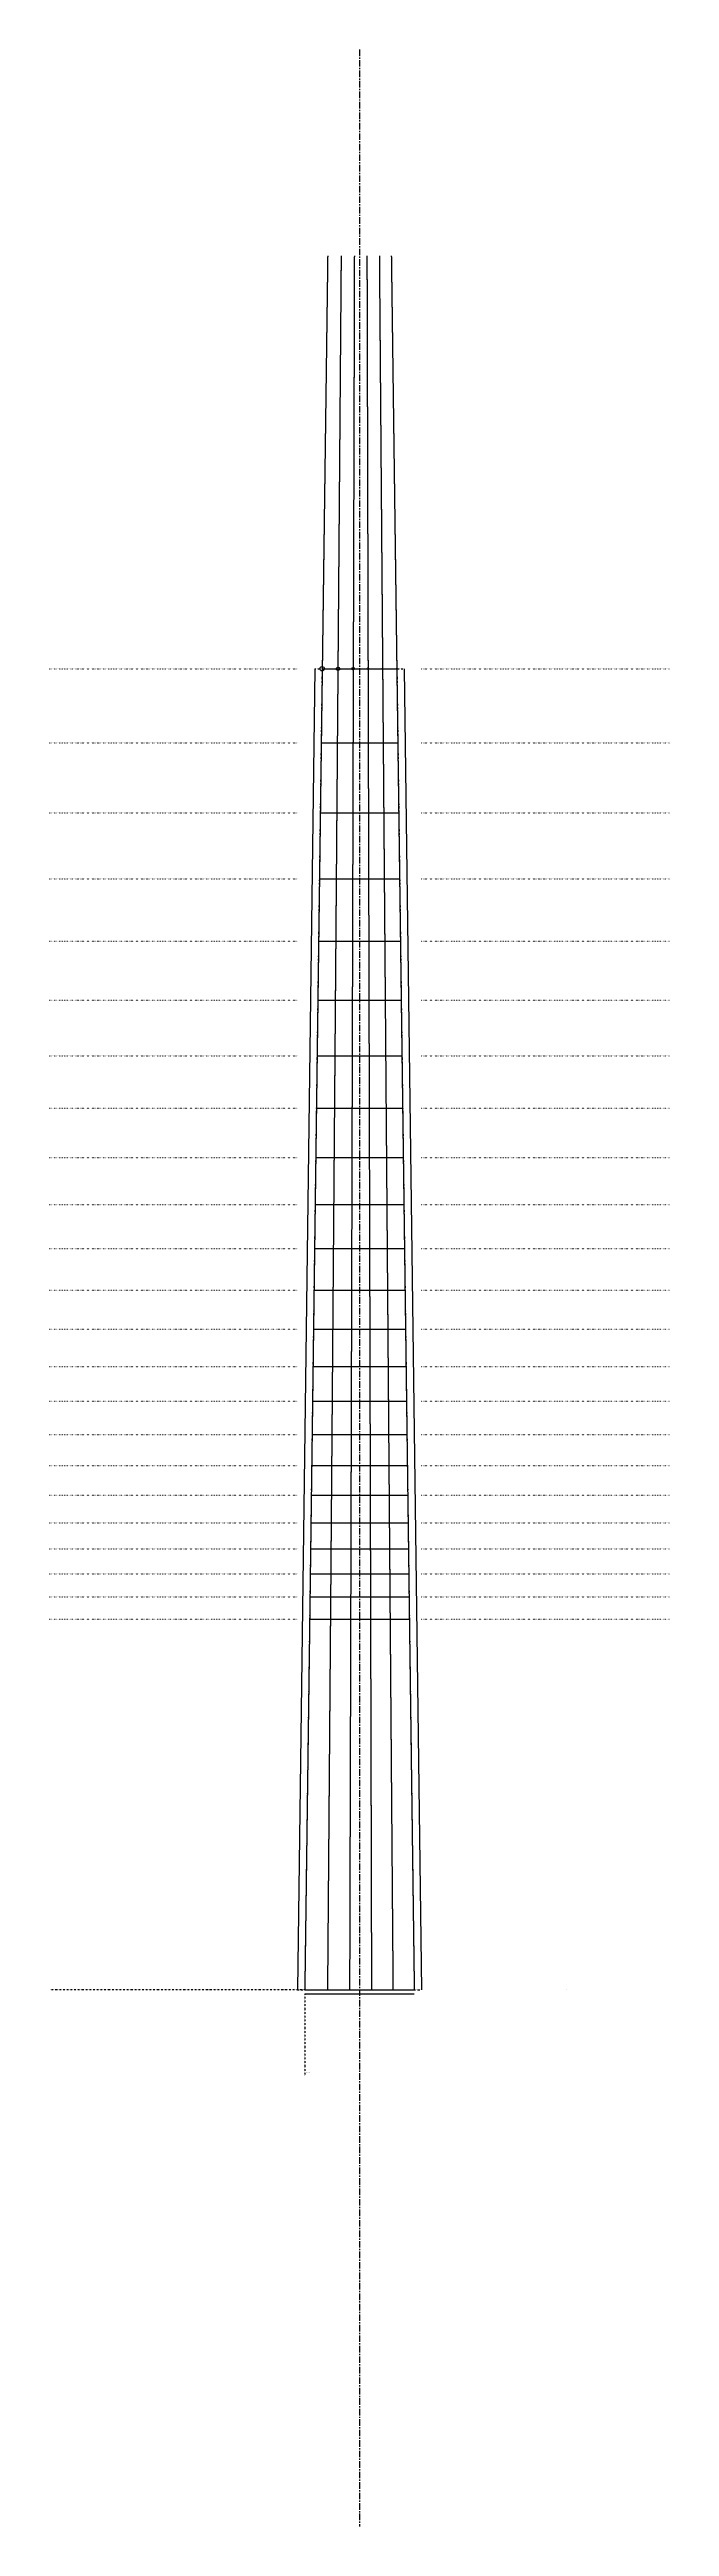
# Model space of a CAD drawing. Header units: millimetres. Extents: x 0 to 300, y -150 to 1050.
import ezdxf

# ---------------------------------------------------------------- set-up
doc = ezdxf.new("R2010")
doc.units = ezdxf.units.MM
for name, pattern in [('CENTER', [5.08, 3.175, -0.635, 0.635, -0.635]), ('DASHED', [1.524, 1.27, -0.254]), ('DASHED2', [0.762, 0.635, -0.127]), ('DOT', [0.508, 0, -0.508]), ('DOT2', [0.254, 0, -0.254])]:
    doc.linetypes.add(name, pattern=pattern)
doc.styles.add('OpenSans', font='OpenSans-Regular.ttf')

msp = doc.modelspace()

# ---------------------------------------------------------------- linework, layer by layer
at = {"linetype": 'CENTER'}
msp.add_line((150, 1050), (150, -150), dxfattribs=at)
at = {"linetype": 'DASHED'}
for p, q in [((134.6, 950), (123.5, 110)), ((141.1, 950), (134.5, 110)), ((147.5, 950), (145.2, 110)), ((153.6, 950), (155.8, 110)), ((159.6, 950), (166.2, 110)), ((165.4, 950), (176.5, 110))]:
    msp.add_line(p, q, dxfattribs=at)
at = {"linetype": 'DASHED2'}
for p, q in [((134.6, 950), (123.5, 110)), ((141.1, 950), (134.5, 110)), ((147.5, 950), (145.2, 110)), ((153.6, 950), (155.8, 110)), ((159.6, 950), (166.2, 110)), ((165.4, 950), (176.5, 110))]:
    msp.add_line(p, q, dxfattribs=at)
at = {"linetype": 'DOT'}
for p, q in [((0, 750), (120, 750)), ((180, 750), (300, 750)), ((0, 714.1), (120, 714.1)), ((180, 714.1), (300, 714.1)), ((0, 680.2), (120, 680.2)), ((180, 680.2), (300, 680.2)), ((0, 648.2), (120, 648.2)), ((180, 648.2), (300, 648.2)), ((0, 618), (120, 618)), ((180, 618), (300, 618)), ((0, 589.5), (120, 589.5)), ((180, 589.5), (300, 589.5)), ((0, 562.5), (120, 562.5)), ((180, 562.5), (300, 562.5)), ((0, 537.1), (120, 537.1)), ((180, 537.1), (300, 537.1)), ((0, 513.2), (120, 513.2)), ((180, 513.2), (300, 513.2)), ((0, 490.5), (120, 490.5)), ((180, 490.5), (300, 490.5)), ((0, 469.2), (120, 469.2)), ((180, 469.2), (300, 469.2)), ((0, 449), (120, 449)), ((180, 449), (300, 449)), ((0, 430), (120, 430)), ((180, 430), (300, 430)), ((0, 412), (120, 412)), ((180, 412), (300, 412)), ((0, 395.1), (120, 395.1)), ((180, 395.1), (300, 395.1)), ((0, 379.1), (120, 379.1)), ((180, 379.1), (300, 379.1)), ((0, 364), (120, 364)), ((180, 364), (300, 364)), ((0, 349.7), (120, 349.7)), ((180, 349.7), (300, 349.7)), ((0, 336.3), (120, 336.3)), ((180, 336.3), (300, 336.3)), ((0, 323.6), (120, 323.6)), ((180, 323.6), (300, 323.6)), ((0, 311.6), (120, 311.6)), ((0, 300.3), (120, 300.3)), ((180, 311.6), (300, 311.6)), ((180, 300.3), (300, 300.3)), ((0, 289.6), (120, 289.6)), ((180, 289.6), (300, 289.6))]:
    msp.add_line(p, q, dxfattribs=at)
for p, q in [((128.4, 750), (120, 110)), ((131.9, 750), (168.1, 750)), ((171.6, 750), (180, 110)), ((131.5, 714.1), (168.5, 714.1)), ((131, 680.2), (169, 680.2)), ((130.6, 648.2), (169.4, 648.2)), ((130.2, 618), (169.8, 618)), ((129.8, 589.5), (170.2, 589.5)), ((129.5, 562.5), (170.5, 562.5)), ((129.1, 537.1), (170.9, 537.1)), ((128.8, 513.2), (171.2, 513.2)), ((128.5, 490.5), (171.5, 490.5)), ((128.2, 469.2), (171.8, 469.2)), ((128, 449), (172, 449)), ((127.7, 430), (172.3, 430)), ((127.5, 412), (172.5, 412)), ((127.3, 395.1), (172.7, 395.1)), ((127, 379.1), (173, 379.1)), ((126.8, 364), (173.2, 364)), ((126.7, 349.7), (173.3, 349.7)), ((126.5, 336.3), (173.5, 336.3)), ((126.3, 323.6), (173.7, 323.6)), ((126, 300.3), (174, 300.3)), ((126.2, 311.6), (173.8, 311.6)), ((125.9, 289.6), (174.1, 289.6)), ((123.5, 110), (176.5, 110)), ((123.5, 108), (176.5, 108))]:
    msp.add_line(p, q)
at = {"linetype": 'DOT2'}
for p, q in [((131.9, 750), (123.5, 110)), ((128.4, 750), (171.6, 750)), ((168.1, 750), (176.5, 110)), ((123.5, 110), (0, 110)), ((120, 110), (180, 110)), ((123.5, 108), (123.5, 68))]:
    msp.add_line(p, q, dxfattribs=at)
for centre, radius in [((131.9, 750), 1.07), ((139.6, 750), 0.813), ((146.9, 750), 0.61), ((154.1, 750), 0.406), ((161.1, 750), 0.279), ((168.1, 750), 0.229)]:
    msp.add_circle(centre, radius)

# ---------------------------------------------------------------- texts
at = {"char_height": 0.1, "attachment_point": 1, "style": 'OpenSans'}
for s, insert in [('0 : 0.0 mm', (50, 750)), ('0 : 0.0 mm', (260, 750)), ('1 : 35.92 mm', (50, 714.1)), ('1 : 35.92 mm', (260, 714.1)), ('2 : 69.825 mm', (50, 680.2)), ('2 : 69.825 mm', (260, 680.2)), ('3 : 101.826 mm', (50, 648.2)), ('3 : 101.826 mm', (260, 648.2)), ('4 : 132.032 mm', (50, 618)), ('4 : 132.032 mm', (260, 618)), ('5 : 160.542 mm', (50, 589.5)), ('5 : 160.542 mm', (260, 589.5)), ('6 : 187.452 mm', (50, 562.5)), ('6 : 187.452 mm', (260, 562.5)), ('7 : 212.851 mm', (50, 537.1)), ('7 : 212.851 mm', (260, 537.1)), ('8 : 236.825 mm', (50, 513.2)), ('8 : 236.825 mm', (260, 513.2)), ('9 : 259.454 mm', (50, 490.5)), ('9 : 259.454 mm', (260, 490.5)), ('10 : 280.812 mm', (50, 469.2)), ('10 : 280.812 mm', (260, 469.2)), ('11 : 300.972 mm', (50, 449)), ('11 : 300.972 mm', (260, 449)), ('12 : 320.0 mm', (50, 430)), ('12 : 320.0 mm', (260, 430)), ('13 : 337.96 mm', (50, 412)), ('13 : 337.96 mm', (260, 412)), ('14 : 354.912 mm', (50, 395.1)), ('14 : 354.912 mm', (260, 395.1)), ('15 : 370.913 mm', (50, 379.1)), ('15 : 370.913 mm', (260, 379.1)), ('16 : 386.016 mm', (50, 364)), ('16 : 386.016 mm', (260, 364)), ('17 : 400.271 mm', (50, 349.7)), ('17 : 400.271 mm', (260, 349.7)), ('18 : 413.726 mm', (50, 336.3)), ('18 : 413.726 mm', (260, 336.3)), ('19 : 426.426 mm', (50, 323.6)), ('19 : 426.426 mm', (260, 323.6)), ('20 : 438.413 mm', (50, 311.6)), ('21 : 449.727 mm', (50, 300.3)), ('20 : 438.413 mm', (260, 311.6)), ('21 : 449.727 mm', (260, 300.3)), ('22 : 460.406 mm', (50, 289.6)), ('22 : 460.406 mm', (260, 289.6)), ('640.0 mm', (50, 110)), ('640.0 mm', (250, 110)), ('Puente con entonación/Intonated Bridge', (123.5, 70))]:
    msp.add_mtext(s, dxfattribs=dict(at, insert=insert))

doc.saveas('drawing.dxf')
